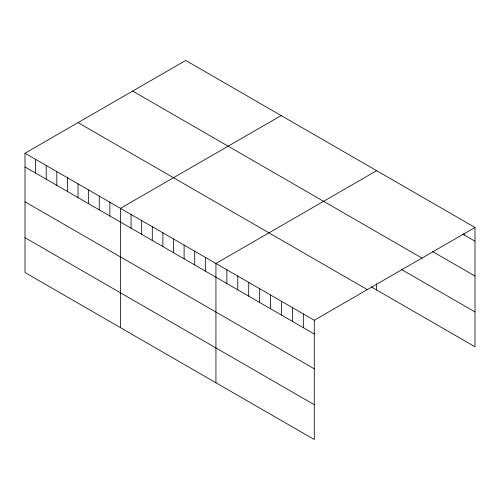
<?xml version="1.0" encoding="UTF-8"?>
<svg xmlns="http://www.w3.org/2000/svg" width="500" height="500" viewBox="0 0 500 500"><rect width="100%" height="100%" fill="white"/><g stroke="black" fill="none" stroke-linecap="round" stroke-linejoin="round"><path stroke-width="0.75" d="M25 153.238L314.288 320.25L314.288 439.55L25 272.538L25 153.238L185.712 60.45L475 227.463L475 346.763L371.337 286.919M281.181 115.562L120.463 208.35L120.463 327.65M376.644 170.681L215.931 263.469L215.931 382.769M314.288 320.25L475 227.463M462.788 234.163L475 241.213M432.569 251.55L475 276.044M132.681 91.069L421.962 258.087M401.712 269.619L475 311.931M78.037 122.613L367.319 289.631M25 166.981L314.288 334M25 201.812L314.288 368.831M25 237.7L314.288 404.719M464.069 233.375L464.069 234.9M376.644 283.788L376.644 289.981M303.356 313.944L303.356 327.688M292.431 307.631L292.431 321.381M281.5 301.325L281.5 315.069M270.569 295.012L270.569 308.762M259.644 288.706L259.644 302.45M248.713 282.394L248.713 296.144M237.787 276.087L237.787 289.831M226.856 269.775L226.856 283.525M205.319 257.344L205.319 271.087M194.713 251.219L194.713 264.962M184.106 245.094L184.106 258.844M173.5 238.969L173.5 252.719M162.894 232.844L162.894 246.594M152.287 226.725L152.287 240.469M141.681 220.6L141.681 234.344M131.069 214.475L131.069 228.219M109.856 202.225L109.856 215.975M99.25 196.1L99.25 209.85M88.644 189.981L88.644 203.725M78.037 183.856L78.037 197.6M67.431 177.731L67.431 191.475M56.819 171.606L56.819 185.356M46.212 165.481L46.212 179.231M35.606 159.356L35.606 173.106"/></g></svg>
